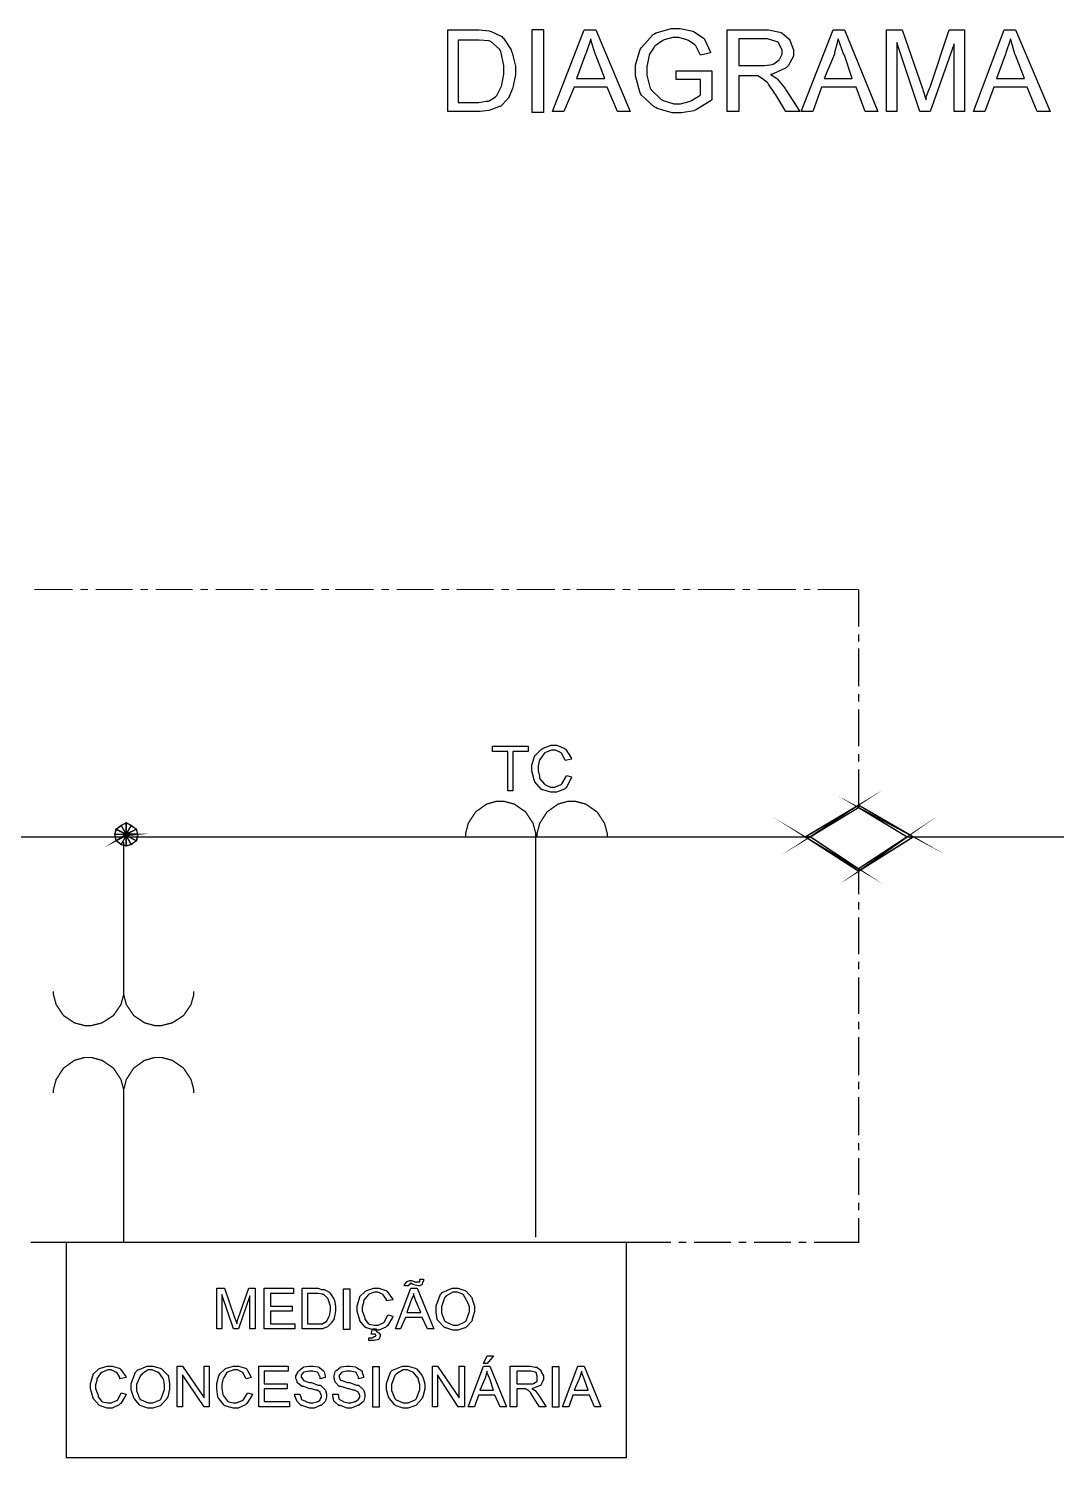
# Model space of a CAD drawing. Header units: metres. Extents: x -593 to 248, y 430 to 1024.
# Drawn here: x -512.69 to -478.53, y 478.77 to 526.31 of the extents above; entities that cross this region are included whole.
import ezdxf

# ---------------------------------------------------------------- set-up
doc = ezdxf.new("R2010")
doc.units = ezdxf.units.M
doc.header["$MEASUREMENT"] = 0
for name, color, linetype in [('C00-00-00-BLACK', 7, 'Continuous'), ('C00-7E-FF', 150, 'Continuous'), ('CFF-7E-00', 30, 'Continuous')]:
    doc.layers.add(name, color=color, linetype=linetype)

msp = doc.modelspace()

# ---------------------------------------------------------------- linework, layer by layer
at = {"layer": 'C00-00-00-BLACK'}
for points in [[(-498.764, 523.551), (-498.764, 526.263), (-497.829, 526.263), (-497.714, 526.263), (-497.386, 526.232), (-497.363, 526.221), (-497.322, 526.211), (-496.969, 526.041), (-496.938, 526.01), (-496.906, 525.989), (-496.653, 525.598), (-496.641, 525.544), (-496.621, 525.503), (-496.515, 525.056), (-496.515, 524.906), (-496.515, 524.77), (-496.589, 524.399), (-496.599, 524.356), (-496.61, 524.315), (-496.748, 523.997), (-496.768, 523.974), (-496.79, 523.943), (-497.001, 523.732), (-497.022, 523.721), (-497.044, 523.711), (-497.332, 523.605), (-497.363, 523.594), (-497.395, 523.585), (-497.689, 523.551), (-497.787, 523.551), (-498.764, 523.551)], [(-495.962, 526.272), (-495.581, 526.272), (-495.581, 523.52), (-495.962, 523.52), (-495.962, 526.272)], [(-495.284, 523.551), (-494.226, 526.263), (-493.843, 526.263), (-492.696, 523.551), (-493.122, 523.551), (-493.461, 524.356), (-494.565, 524.356), (-494.904, 523.551), (-495.284, 523.551)], [(-491.169, 524.61), (-491.169, 524.906), (-489.984, 524.906), (-489.984, 523.933), (-490.038, 523.892), (-490.494, 523.616), (-490.535, 523.594), (-490.589, 523.573), (-490.994, 523.509), (-491.128, 523.509), (-491.308, 523.509), (-491.798, 523.646), (-491.85, 523.678), (-491.904, 523.7), (-492.327, 524.092), (-492.359, 524.144), (-492.38, 524.198), (-492.527, 524.73), (-492.527, 524.906), (-492.527, 525.086), (-492.38, 525.576), (-492.359, 525.628), (-492.327, 525.682), (-491.936, 526.105), (-491.893, 526.137), (-491.84, 526.168), (-491.337, 526.306), (-491.169, 526.306), (-491.033, 526.306), (-490.662, 526.232), (-490.619, 526.221), (-490.578, 526.2), (-490.261, 525.989), (-490.239, 525.967), (-490.218, 525.935), (-490.038, 525.544), (-490.027, 525.501), (-490.366, 525.417), (-490.377, 525.449), (-490.515, 525.734), (-490.535, 525.755), (-490.546, 525.766), (-490.757, 525.915), (-490.789, 525.924), (-490.811, 525.935), (-491.08, 526.01), (-491.169, 526.01), (-491.277, 526.01), (-491.565, 525.935), (-491.597, 525.924), (-491.618, 525.915), (-491.872, 525.735), (-491.893, 525.714), (-491.904, 525.693), (-492.051, 525.481), (-492.061, 525.459), (-492.072, 525.417), (-492.146, 525.034), (-492.146, 524.906), (-492.146, 524.759), (-492.041, 524.356), (-492.02, 524.313), (-491.999, 524.272), (-491.681, 523.955), (-491.638, 523.933), (-491.606, 523.912), (-491.248, 523.805), (-491.128, 523.805), (-491.023, 523.805), (-490.737, 523.881), (-490.705, 523.89), (-490.664, 523.912), (-490.388, 524.081), (-490.366, 524.101), (-490.366, 524.61), (-491.169, 524.61)], [(-489.474, 523.551), (-489.474, 526.263), (-488.244, 526.263), (-488.107, 526.263), (-487.726, 526.19), (-487.694, 526.179), (-487.662, 526.17), (-487.42, 525.956), (-487.397, 525.924), (-487.377, 525.893), (-487.269, 525.599), (-487.269, 525.501), (-487.269, 525.384), (-487.45, 525.064), (-487.482, 525.033), (-487.513, 525.001), (-487.968, 524.79), (-488.031, 524.779), (-488.011, 524.77), (-487.832, 524.663), (-487.821, 524.652), (-487.8, 524.621), (-487.546, 524.313), (-487.524, 524.271), (-487.059, 523.551), (-487.524, 523.551), (-487.862, 524.101), (-487.895, 524.144), (-488.107, 524.462), (-488.117, 524.483), (-488.139, 524.505), (-488.307, 524.643), (-488.328, 524.652), (-488.339, 524.663), (-488.46, 524.736), (-488.5, 524.736), (-488.5, 524.736), (-488.628, 524.736), (-488.67, 524.736), (-489.093, 524.736), (-489.093, 523.551), (-489.474, 523.551)], [(-487.016, 523.551), (-485.955, 526.263), (-485.574, 526.263), (-484.471, 523.551), (-484.894, 523.551), (-485.19, 524.356), (-486.337, 524.356), (-486.633, 523.551), (-487.016, 523.551)], [(-484.175, 523.551), (-484.175, 526.263), (-483.663, 526.263), (-482.987, 524.313), (-482.977, 524.272), (-482.871, 523.955), (-482.86, 523.933), (-482.86, 524.039), (-482.755, 524.315), (-482.733, 524.356), (-482.095, 526.263), (-481.587, 526.263), (-481.587, 523.551), (-481.926, 523.551), (-481.926, 525.798), (-482.733, 523.551), (-483.071, 523.551), (-483.833, 525.84), (-483.833, 523.551), (-484.175, 523.551)], [(-481.29, 523.551), (-480.272, 526.263), (-479.89, 526.263), (-478.745, 523.551), (-479.168, 523.551), (-479.507, 524.356), (-480.611, 524.356), (-480.907, 523.551), (-481.29, 523.551)], [(-498.422, 523.848), (-497.829, 523.848), (-497.725, 523.848), (-497.486, 523.89), (-497.406, 523.89), (-497.386, 523.901), (-497.175, 524.039), (-497.153, 524.06), (-497.131, 524.082), (-496.992, 524.366), (-496.98, 524.397), (-496.96, 524.431), (-496.895, 524.788), (-496.895, 524.906), (-496.895, 525.077), (-497.001, 525.545), (-497.022, 525.587), (-497.044, 525.618), (-497.332, 525.873), (-497.363, 525.883), (-497.395, 525.894), (-497.722, 525.924), (-497.829, 525.924), (-498.422, 525.924), (-498.422, 523.848)], [(-494.479, 524.652), (-493.546, 524.652), (-493.843, 525.417), (-493.865, 525.471), (-494.003, 525.935), (-494.012, 525.967), (-494.023, 525.926), (-494.16, 525.501), (-494.18, 525.459), (-494.479, 524.652)], [(-489.093, 525.075), (-488.328, 525.075), (-488.233, 525.075), (-487.969, 525.109), (-487.947, 525.118), (-487.927, 525.129), (-487.746, 525.268), (-487.735, 525.289), (-487.726, 525.3), (-487.651, 525.452), (-487.651, 525.501), (-487.651, 525.587), (-487.757, 525.82), (-487.778, 525.84), (-487.81, 525.862), (-488.136, 525.967), (-488.244, 525.967), (-489.093, 525.967), (-489.093, 525.075)], [(-486.251, 524.652), (-485.317, 524.652), (-485.574, 525.417), (-485.606, 525.471), (-485.776, 525.935), (-485.785, 525.967), (-485.796, 525.926), (-485.903, 525.501), (-485.912, 525.459), (-486.251, 524.652)], [(-480.526, 524.652), (-479.592, 524.652), (-479.89, 525.417), (-479.912, 525.471), (-480.05, 525.935), (-480.06, 525.967), (-480.071, 525.926), (-480.208, 525.501), (-480.229, 525.459), (-480.526, 524.652)], [(-509.45, 499.517), (-509.788, 499.686), (-509.831, 499.517), (-509.45, 499.517)], [(-509.62, 499.813), (-509.45, 499.517), (-509.788, 499.686), (-509.62, 499.813)], [(-509.45, 499.897), (-509.62, 499.813), (-509.45, 499.517), (-509.45, 499.897)], [(-509.45, 499.517), (-509.281, 499.813), (-509.45, 499.897), (-509.45, 499.517)], [(-509.111, 499.686), (-509.45, 499.517), (-509.281, 499.813), (-509.111, 499.686)], [(-509.069, 499.517), (-509.111, 499.686), (-509.45, 499.517), (-509.069, 499.517)], [(-509.831, 499.517), (-509.45, 499.517), (-509.788, 499.305), (-509.831, 499.517)], [(-509.45, 499.517), (-509.788, 499.305), (-509.45, 499.474), (-509.45, 499.517)], [(-509.788, 499.305), (-509.45, 499.474), (-509.62, 499.178), (-509.788, 499.305)], [(-509.45, 499.474), (-509.62, 499.178), (-509.45, 499.135), (-509.45, 499.474)], [(-509.111, 499.305), (-509.45, 499.474), (-509.069, 499.517), (-509.111, 499.305)], [(-509.45, 499.474), (-509.069, 499.517), (-509.45, 499.517), (-509.45, 499.474)], [(-509.45, 499.135), (-509.281, 499.178), (-509.45, 499.474), (-509.45, 499.135)], [(-509.281, 499.178), (-509.45, 499.474), (-509.111, 499.305), (-509.281, 499.178)]]:
    msp.add_lwpolyline(points, close=True, dxfattribs=at)
at = {"layer": 'C00-00-00-BLACK', "const_width": 0.0423}
for points in [[(-509.45, 499.517), (-509.788, 499.686), (-509.831, 499.517), (-509.45, 499.517)], [(-509.62, 499.813), (-509.45, 499.517), (-509.788, 499.686), (-509.62, 499.813)], [(-509.45, 499.897), (-509.62, 499.813), (-509.45, 499.517), (-509.45, 499.897)], [(-509.069, 499.517), (-509.111, 499.686), (-509.45, 499.517), (-509.069, 499.517)], [(-509.111, 499.686), (-509.45, 499.517), (-509.281, 499.813), (-509.111, 499.686)], [(-509.45, 499.517), (-509.281, 499.813), (-509.45, 499.897), (-509.45, 499.517)], [(-509.45, 499.517), (-509.788, 499.305), (-509.45, 499.474), (-509.45, 499.517)], [(-509.831, 499.517), (-509.45, 499.517), (-509.788, 499.305), (-509.831, 499.517)], [(-509.788, 499.305), (-509.45, 499.474), (-509.62, 499.178), (-509.788, 499.305)], [(-509.45, 499.474), (-509.62, 499.178), (-509.45, 499.135), (-509.45, 499.474)], [(-509.111, 499.305), (-509.45, 499.474), (-509.069, 499.517), (-509.111, 499.305)], [(-509.281, 499.178), (-509.45, 499.474), (-509.111, 499.305), (-509.281, 499.178)], [(-509.45, 499.135), (-509.281, 499.178), (-509.45, 499.474), (-509.45, 499.135)], [(-509.45, 499.474), (-509.069, 499.517), (-509.45, 499.517), (-509.45, 499.474)]]:
    msp.add_lwpolyline(points, close=True, dxfattribs=at)
at = {"layer": 'C00-7E-FF', "const_width": 0.0423}
for points in [[(-512.503, 507.656), (-511.231, 507.656)], [(-510.977, 507.656), (-510.722, 507.656)], [(-510.469, 507.656), (-509.238, 507.656)], [(-508.985, 507.656), (-508.73, 507.656)], [(-508.473, 507.656), (-507.245, 507.656)], [(-506.989, 507.656), (-506.736, 507.656)], [(-506.481, 507.656), (-505.209, 507.656)], [(-504.997, 507.656), (-504.743, 507.656)], [(-504.49, 507.656), (-503.216, 507.656)], [(-502.962, 507.656), (-502.706, 507.656)], [(-502.494, 507.656), (-501.222, 507.656)], [(-500.967, 507.656), (-500.713, 507.656)], [(-500.46, 507.656), (-499.229, 507.656)], [(-498.975, 507.656), (-498.721, 507.656)], [(-498.464, 507.656), (-497.237, 507.656)], [(-496.98, 507.656), (-496.726, 507.656)], [(-496.472, 507.656), (-495.2, 507.656)], [(-494.945, 507.656), (-494.692, 507.656)], [(-494.479, 507.656), (-493.207, 507.656)], [(-492.954, 507.656), (-492.696, 507.656)], [(-492.443, 507.656), (-491.212, 507.656)], [(-490.958, 507.656), (-490.705, 507.656)], [(-490.45, 507.656), (-489.219, 507.656)], [(-488.966, 507.656), (-488.712, 507.656)], [(-488.457, 507.656), (-487.185, 507.656)], [(-486.929, 507.656), (-486.717, 507.656)], [(-486.463, 507.656), (-485.106, 507.656)], [(-485.106, 506.425), (-485.106, 507.656)], [(-485.106, 505.917), (-485.106, 506.171)], [(-485.106, 504.433), (-485.106, 505.706)], [(-485.106, 503.924), (-485.106, 504.179)], [(-485.106, 502.44), (-485.106, 503.67)], [(-485.106, 501.933), (-485.106, 502.186)], [(-485.106, 500.449), (-485.106, 501.678)], [(-495.837, 499.432), (-495.837, 499.546), (-495.928, 499.885), (-496.176, 500.262), (-496.552, 500.522), (-496.905, 500.617), (-497.022, 500.617), (-497.135, 500.617), (-497.471, 500.522), (-497.835, 500.262), (-498.08, 499.885), (-498.168, 499.546), (-498.168, 499.432)], [(-493.461, 499.432), (-493.461, 499.546), (-493.552, 499.885), (-493.801, 500.262), (-494.178, 500.522), (-494.532, 500.617), (-494.649, 500.617), (-494.762, 500.617), (-495.097, 500.522), (-495.461, 500.262), (-495.706, 499.885), (-495.795, 499.546), (-495.795, 499.432)], [(-516.914, 499.432), (-486.802, 499.432)], [(-516.914, 499.432), (-486.802, 499.432)], [(-509.534, 499.262), (-509.534, 494.301)], [(-495.837, 486.121), (-495.837, 499.432)], [(-483.41, 499.432), (-463.942, 499.432)], [(-485.106, 497.524), (-485.106, 498.329)], [(-485.106, 497.016), (-485.106, 497.271)], [(-485.106, 495.531), (-485.106, 496.759)], [(-485.106, 495.024), (-485.106, 495.278)], [(-485.106, 493.539), (-485.106, 494.767)], [(-511.869, 494.301), (-511.869, 494.191), (-511.779, 493.856), (-511.534, 493.492), (-511.17, 493.248), (-510.835, 493.159), (-510.722, 493.159), (-510.605, 493.159), (-510.253, 493.248), (-509.875, 493.492), (-509.625, 493.856), (-509.534, 494.191), (-509.534, 494.301)], [(-509.534, 494.301), (-509.534, 494.191), (-509.446, 493.856), (-509.202, 493.492), (-508.839, 493.248), (-508.502, 493.159), (-508.389, 493.159), (-508.272, 493.159), (-507.919, 493.248), (-507.543, 493.492), (-507.295, 493.856), (-507.204, 494.191), (-507.204, 494.301)], [(-485.106, 493.032), (-485.106, 493.285)], [(-485.106, 491.505), (-485.106, 492.778)], [(-509.534, 490.912), (-509.534, 491.027), (-509.625, 491.365), (-509.875, 491.743), (-510.253, 492.002), (-510.605, 492.097), (-510.722, 492.097), (-510.835, 492.097), (-511.17, 492.002), (-511.534, 491.743), (-511.779, 491.365), (-511.869, 491.027), (-511.869, 490.912)], [(-507.204, 490.912), (-507.204, 491.027), (-507.295, 491.365), (-507.543, 491.743), (-507.919, 492.002), (-508.272, 492.097), (-508.389, 492.097), (-508.502, 492.097), (-508.839, 492.002), (-509.202, 491.743), (-509.446, 491.365), (-509.534, 491.027), (-509.534, 490.912)], [(-485.106, 491.039), (-485.106, 491.292)], [(-509.534, 485.951), (-509.534, 490.912)], [(-485.106, 489.512), (-485.106, 490.786)], [(-485.106, 489.005), (-485.106, 489.259)], [(-485.106, 487.52), (-485.106, 488.75)], [(-485.106, 487.013), (-485.106, 487.266)], [(-486.59, 485.951), (-485.106, 485.951), (-485.106, 486.759)], [(-512.631, 485.951), (-511.442, 485.951)], [(-492.826, 485.951), (-491.342, 485.951)], [(-491.085, 485.951), (-490.832, 485.951)], [(-490.577, 485.951), (-489.348, 485.951)], [(-489.093, 485.951), (-488.839, 485.951)], [(-488.586, 485.951), (-487.355, 485.951)], [(-487.1, 485.951), (-486.844, 485.951)]]:
    msp.add_lwpolyline(points, dxfattribs=at)
for points in [[(-485.106, 500.49), (-486.717, 499.432), (-486.886, 499.432), (-485.106, 500.49)], [(-483.495, 499.432), (-483.283, 499.432), (-485.106, 500.406), (-483.495, 499.432)], [(-485.106, 500.406), (-485.106, 500.49), (-486.717, 499.432), (-485.106, 500.406)], [(-483.283, 499.432), (-485.106, 500.406), (-485.106, 500.49), (-483.283, 499.432)], [(-485.106, 498.37), (-485.106, 498.287), (-483.495, 499.432), (-485.106, 498.37)], [(-486.886, 499.432), (-485.106, 498.37), (-485.106, 498.287), (-486.886, 499.432)], [(-486.717, 499.432), (-486.886, 499.432), (-485.106, 498.37), (-486.717, 499.432)], [(-485.106, 498.287), (-483.495, 499.432), (-483.283, 499.432), (-485.106, 498.287)], [(-492.826, 478.788), (-492.826, 485.951), (-511.442, 485.951), (-511.442, 478.788), (-492.826, 478.788)]]:
    msp.add_lwpolyline(points, close=True, dxfattribs=at)
at = {"layer": 'C00-7E-FF'}
for points in [[(-485.106, 500.49), (-486.717, 499.432), (-486.886, 499.432), (-485.106, 500.49)], [(-485.106, 500.406), (-485.106, 500.49), (-486.717, 499.432), (-485.106, 500.406)], [(-483.283, 499.432), (-485.106, 500.406), (-485.106, 500.49), (-483.283, 499.432)], [(-483.495, 499.432), (-483.283, 499.432), (-485.106, 500.406), (-483.495, 499.432)], [(-486.717, 499.432), (-486.886, 499.432), (-485.106, 498.37), (-486.717, 499.432)], [(-486.886, 499.432), (-485.106, 498.37), (-485.106, 498.287), (-486.886, 499.432)], [(-485.106, 498.37), (-485.106, 498.287), (-483.495, 499.432), (-485.106, 498.37)], [(-485.106, 498.287), (-483.495, 499.432), (-483.283, 499.432), (-485.106, 498.287)]]:
    msp.add_lwpolyline(points, close=True, dxfattribs=at)
at = {"layer": 'CFF-7E-00'}
for points in [[(-496.768, 500.958), (-496.768, 502.27), (-497.279, 502.27), (-497.279, 502.443), (-496.092, 502.443), (-496.092, 502.27), (-496.599, 502.27), (-496.599, 500.958), (-496.768, 500.958)], [(-494.819, 501.467), (-494.649, 501.424), (-494.66, 501.383), (-494.829, 501.066), (-494.861, 501.044), (-494.883, 501.023), (-495.152, 500.916), (-495.241, 500.916), (-495.338, 500.916), (-495.602, 500.992), (-495.623, 501.001), (-495.656, 501.023), (-495.87, 501.266), (-495.879, 501.297), (-495.891, 501.329), (-495.964, 501.623), (-495.964, 501.72), (-495.964, 501.817), (-495.891, 502.07), (-495.879, 502.102), (-495.859, 502.134), (-495.645, 502.346), (-495.623, 502.356), (-495.591, 502.378), (-495.33, 502.482), (-495.241, 502.482), (-495.146, 502.482), (-494.893, 502.378), (-494.861, 502.356), (-494.84, 502.335), (-494.66, 502.059), (-494.649, 502.017), (-494.861, 501.974), (-494.872, 502.007), (-494.978, 502.219), (-494.988, 502.229), (-495.01, 502.24), (-495.184, 502.313), (-495.241, 502.313), (-495.316, 502.313), (-495.517, 502.24), (-495.538, 502.229), (-495.56, 502.208), (-495.7, 502.007), (-495.71, 501.974), (-495.721, 501.953), (-495.753, 501.78), (-495.753, 501.72), (-495.753, 501.637), (-495.71, 501.446), (-495.71, 501.381), (-495.7, 501.361), (-495.549, 501.182), (-495.538, 501.17), (-495.517, 501.161), (-495.343, 501.085), (-495.284, 501.085), (-495.211, 501.085), (-495.01, 501.161), (-494.988, 501.17), (-494.967, 501.193), (-494.829, 501.435), (-494.819, 501.467)], [(-506.439, 483.07), (-506.439, 484.425), (-506.184, 484.425), (-505.847, 483.452), (-505.837, 483.431), (-505.772, 483.251), (-505.761, 483.239), (-505.761, 483.293), (-505.731, 483.431), (-505.72, 483.452), (-505.378, 484.425), (-505.166, 484.425), (-505.166, 483.07), (-505.336, 483.07), (-505.336, 484.171), (-505.72, 483.07), (-505.888, 483.07), (-506.27, 484.212), (-506.27, 483.07), (-506.439, 483.07)], [(-504.87, 483.07), (-504.87, 484.425), (-503.894, 484.425), (-503.894, 484.255), (-504.659, 484.255), (-504.659, 483.832), (-503.935, 483.832), (-503.935, 483.663), (-504.659, 483.663), (-504.659, 483.239), (-503.851, 483.239), (-503.851, 483.07), (-504.87, 483.07)], [(-503.598, 483.07), (-503.598, 484.425), (-503.132, 484.425), (-503.08, 484.425), (-502.96, 484.382), (-502.92, 484.382), (-502.867, 484.382), (-502.717, 484.309), (-502.706, 484.298), (-502.685, 484.277), (-502.548, 484.076), (-502.537, 484.044), (-502.527, 484.023), (-502.494, 483.817), (-502.494, 483.748), (-502.494, 483.675), (-502.527, 483.473), (-502.537, 483.452), (-502.537, 483.41), (-502.611, 483.293), (-502.621, 483.282), (-502.632, 483.272), (-502.738, 483.165), (-502.748, 483.154), (-502.758, 483.144), (-502.899, 483.081), (-502.92, 483.07), (-502.974, 483.07), (-503.094, 483.07), (-503.132, 483.07), (-503.598, 483.07)], [(-500.756, 483.536), (-500.587, 483.493), (-500.598, 483.452), (-500.766, 483.176), (-500.798, 483.154), (-500.82, 483.133), (-501.058, 483.027), (-501.137, 483.027), (-501.222, 483.027), (-501.456, 483.103), (-501.478, 483.113), (-501.51, 483.134), (-501.68, 483.345), (-501.689, 483.366), (-501.7, 483.398), (-501.775, 483.661), (-501.775, 483.748), (-501.775, 483.843), (-501.7, 484.097), (-501.689, 484.128), (-501.68, 484.15), (-501.5, 484.331), (-501.478, 484.34), (-501.447, 484.352), (-501.215, 484.425), (-501.137, 484.425), (-501.052, 484.425), (-500.82, 484.352), (-500.798, 484.34), (-500.777, 484.32), (-500.598, 484.076), (-500.587, 484.044), (-500.798, 484.001), (-500.798, 484.055), (-500.904, 484.203), (-500.924, 484.212), (-500.935, 484.223), (-501.087, 484.298), (-501.137, 484.298), (-501.2, 484.298), (-501.381, 484.223), (-501.39, 484.212), (-501.412, 484.203), (-501.553, 484.023), (-501.563, 484.001), (-501.563, 483.938), (-501.605, 483.796), (-501.605, 483.748), (-501.605, 483.675), (-501.531, 483.473), (-501.52, 483.452), (-501.52, 483.399), (-501.403, 483.251), (-501.39, 483.239), (-501.37, 483.23), (-501.196, 483.197), (-501.137, 483.197), (-501.073, 483.197), (-500.905, 483.272), (-500.883, 483.282), (-500.874, 483.293), (-500.767, 483.504), (-500.756, 483.536)], [(-500.501, 483.07), (-499.994, 484.425), (-499.779, 484.425), (-499.229, 483.07), (-499.44, 483.07), (-499.61, 483.452), (-500.164, 483.452), (-500.332, 483.07), (-500.501, 483.07)], [(-500.205, 484.51), (-500.205, 484.542), (-500.132, 484.627), (-500.121, 484.637), (-500.121, 484.648), (-500.026, 484.681), (-499.994, 484.681), (-499.963, 484.681), (-499.876, 484.648), (-499.865, 484.637), (-499.833, 484.637), (-499.761, 484.637), (-499.737, 484.637), (-499.737, 484.637), (-499.706, 484.637), (-499.695, 484.637), (-499.695, 484.637), (-499.695, 484.703), (-499.695, 484.723), (-499.568, 484.723), (-499.568, 484.681), (-499.61, 484.584), (-499.61, 484.551), (-499.621, 484.542), (-499.708, 484.51), (-499.737, 484.51), (-499.737, 484.51), (-499.885, 484.542), (-499.906, 484.551), (-499.928, 484.551), (-499.994, 484.594), (-499.994, 484.594), (-500.005, 484.594), (-500.036, 484.551), (-500.036, 484.551), (-500.047, 484.551), (-500.078, 484.51), (-500.078, 484.51), (-500.205, 484.51)], [(-499.144, 483.705), (-499.144, 483.843), (-499.008, 484.223), (-498.975, 484.255), (-498.943, 484.287), (-498.616, 484.425), (-498.508, 484.425), (-498.423, 484.425), (-498.2, 484.352), (-498.168, 484.34), (-498.148, 484.331), (-497.967, 484.117), (-497.956, 484.086), (-497.947, 484.065), (-497.872, 483.828), (-497.872, 483.748), (-497.872, 483.653), (-497.947, 483.398), (-497.956, 483.366), (-497.967, 483.334), (-498.148, 483.134), (-498.168, 483.113), (-498.2, 483.103), (-498.432, 483.027), (-498.508, 483.027), (-498.593, 483.027), (-498.827, 483.103), (-498.848, 483.113), (-498.879, 483.134), (-499.082, 483.345), (-499.103, 483.366), (-499.114, 483.398), (-499.144, 483.629), (-499.144, 483.705)], [(-503.428, 483.239), (-503.132, 483.239), (-503.08, 483.239), (-502.96, 483.239), (-502.92, 483.239), (-502.91, 483.251), (-502.801, 483.314), (-502.79, 483.324), (-502.781, 483.334), (-502.717, 483.472), (-502.706, 483.493), (-502.697, 483.504), (-502.664, 483.687), (-502.664, 483.748), (-502.664, 483.833), (-502.738, 484.065), (-502.748, 484.086), (-502.758, 484.097), (-502.88, 484.212), (-502.92, 484.212), (-502.931, 484.223), (-503.082, 484.255), (-503.132, 484.255), (-503.428, 484.255), (-503.428, 483.239)], [(-502.227, 484.404), (-502.016, 484.404), (-502.016, 483.049), (-502.227, 483.049), (-502.227, 484.404)], [(-500.121, 483.62), (-499.653, 483.62), (-499.822, 484.001), (-499.833, 484.023), (-499.896, 484.245), (-499.906, 484.255), (-499.906, 484.192), (-499.983, 484.023), (-499.994, 484.001), (-500.121, 483.62)], [(-498.975, 483.705), (-498.975, 483.61), (-498.87, 483.345), (-498.848, 483.324), (-498.827, 483.303), (-498.587, 483.197), (-498.508, 483.197), (-498.423, 483.197), (-498.19, 483.303), (-498.168, 483.324), (-498.148, 483.345), (-498.041, 483.647), (-498.041, 483.748), (-498.041, 483.811), (-498.116, 483.992), (-498.126, 484.001), (-498.137, 484.023), (-498.243, 484.203), (-498.252, 484.212), (-498.274, 484.223), (-498.449, 484.298), (-498.508, 484.298), (-498.593, 484.298), (-498.827, 484.16), (-498.848, 484.128), (-498.87, 484.107), (-498.975, 483.806), (-498.975, 483.705)], [(-501.306, 482.9), (-501.263, 483.07), (-501.137, 483.07), (-501.137, 482.986), (-501.116, 482.986), (-501.052, 482.943), (-501.052, 482.943), (-501.043, 482.933), (-501.01, 482.877), (-501.01, 482.858), (-501.01, 482.826), (-501.043, 482.742), (-501.052, 482.731), (-501.064, 482.721), (-501.214, 482.69), (-501.263, 482.69), (-501.295, 482.69), (-501.367, 482.69), (-501.39, 482.69), (-501.39, 482.774), (-501.37, 482.774), (-501.306, 482.774), (-501.306, 482.774), (-501.274, 482.774), (-501.204, 482.816), (-501.179, 482.816), (-501.179, 482.816), (-501.137, 482.858), (-501.137, 482.858), (-501.137, 482.858), (-501.17, 482.9), (-501.179, 482.9), (-501.179, 482.9), (-501.213, 482.9), (-501.222, 482.9), (-501.222, 482.9), (-501.286, 482.9), (-501.306, 482.9)], [(-497.576, 481.925), (-497.449, 482.178), (-497.237, 482.178), (-497.449, 481.925), (-497.576, 481.925)], [(-509.62, 480.95), (-509.45, 480.908), (-509.461, 480.866), (-509.63, 480.59), (-509.661, 480.567), (-509.683, 480.547), (-509.922, 480.441), (-510, 480.441), (-510.086, 480.441), (-510.321, 480.515), (-510.342, 480.525), (-510.364, 480.547), (-510.543, 480.76), (-510.553, 480.781), (-510.564, 480.812), (-510.638, 481.076), (-510.638, 481.163), (-510.638, 481.258), (-510.564, 481.511), (-510.553, 481.543), (-510.543, 481.565), (-510.364, 481.746), (-510.342, 481.755), (-510.31, 481.766), (-510.079, 481.839), (-510, 481.839), (-509.916, 481.839), (-509.683, 481.766), (-509.661, 481.755), (-509.64, 481.735), (-509.461, 481.491), (-509.45, 481.459), (-509.661, 481.416), (-509.661, 481.47), (-509.767, 481.619), (-509.788, 481.628), (-509.799, 481.639), (-509.951, 481.712), (-510, 481.712), (-510.065, 481.712), (-510.236, 481.639), (-510.256, 481.628), (-510.279, 481.619), (-510.416, 481.438), (-510.426, 481.416), (-510.426, 481.353), (-510.469, 481.211), (-510.469, 481.163), (-510.469, 481.09), (-510.394, 480.888), (-510.383, 480.866), (-510.383, 480.814), (-510.267, 480.665), (-510.256, 480.654), (-510.236, 480.645), (-510.06, 480.611), (-510, 480.611), (-509.937, 480.611), (-509.769, 480.687), (-509.747, 480.697), (-509.737, 480.708), (-509.631, 480.919), (-509.62, 480.95)], [(-509.281, 481.12), (-509.281, 481.258), (-509.143, 481.638), (-509.111, 481.67), (-509.08, 481.703), (-508.754, 481.839), (-508.646, 481.839), (-508.56, 481.839), (-508.326, 481.766), (-508.304, 481.755), (-508.272, 481.746), (-508.072, 481.533), (-508.05, 481.5), (-508.041, 481.48), (-508.007, 481.243), (-508.007, 481.163), (-508.007, 481.068), (-508.072, 480.812), (-508.093, 480.781), (-508.104, 480.749), (-508.283, 480.547), (-508.304, 480.525), (-508.326, 480.515), (-508.566, 480.441), (-508.646, 480.441), (-508.731, 480.441), (-508.953, 480.515), (-508.985, 480.525), (-509.007, 480.547), (-509.186, 480.76), (-509.195, 480.781), (-509.207, 480.812), (-509.281, 481.044), (-509.281, 481.12)], [(-509.111, 481.12), (-509.111, 481.025), (-509.007, 480.762), (-508.985, 480.739), (-508.953, 480.719), (-508.723, 480.611), (-508.646, 480.611), (-508.56, 480.611), (-508.326, 480.719), (-508.304, 480.739), (-508.283, 480.762), (-508.177, 481.063), (-508.177, 481.163), (-508.177, 481.226), (-508.21, 481.407), (-508.22, 481.416), (-508.231, 481.438), (-508.369, 481.619), (-508.389, 481.628), (-508.411, 481.639), (-508.588, 481.712), (-508.646, 481.712), (-508.72, 481.712), (-508.921, 481.575), (-508.942, 481.543), (-508.974, 481.522), (-509.111, 481.221), (-509.111, 481.12)], [(-507.754, 480.482), (-507.754, 481.839), (-507.584, 481.839), (-506.862, 480.781), (-506.862, 481.839), (-506.693, 481.839), (-506.693, 480.482), (-506.862, 480.482), (-507.584, 481.543), (-507.584, 480.482), (-507.754, 480.482)], [(-505.421, 480.95), (-505.252, 480.908), (-505.263, 480.866), (-505.442, 480.59), (-505.462, 480.567), (-505.484, 480.547), (-505.724, 480.441), (-505.804, 480.441), (-505.899, 480.441), (-506.164, 480.515), (-506.184, 480.525), (-506.207, 480.547), (-506.376, 480.76), (-506.397, 480.781), (-506.408, 480.812), (-506.439, 481.076), (-506.439, 481.163), (-506.439, 481.258), (-506.376, 481.511), (-506.354, 481.543), (-506.344, 481.565), (-506.165, 481.746), (-506.143, 481.755), (-506.122, 481.766), (-505.884, 481.839), (-505.804, 481.839), (-505.719, 481.839), (-505.484, 481.766), (-505.462, 481.755), (-505.442, 481.735), (-505.304, 481.491), (-505.293, 481.459), (-505.462, 481.416), (-505.473, 481.438), (-505.579, 481.619), (-505.589, 481.628), (-505.6, 481.639), (-505.753, 481.712), (-505.804, 481.712), (-505.878, 481.712), (-506.08, 481.639), (-506.1, 481.628), (-506.111, 481.619), (-506.217, 481.438), (-506.227, 481.416), (-506.238, 481.396), (-506.27, 481.222), (-506.27, 481.163), (-506.27, 481.09), (-506.238, 480.888), (-506.227, 480.866), (-506.217, 480.846), (-506.08, 480.665), (-506.058, 480.654), (-506.037, 480.645), (-505.895, 480.611), (-505.847, 480.611), (-505.784, 480.611), (-505.6, 480.687), (-505.589, 480.697), (-505.568, 480.708), (-505.432, 480.919), (-505.421, 480.95)], [(-505.039, 480.482), (-505.039, 481.839), (-504.064, 481.839), (-504.064, 481.67), (-504.87, 481.67), (-504.87, 481.247), (-504.105, 481.247), (-504.105, 481.077), (-504.87, 481.077), (-504.87, 480.654), (-504.021, 480.654), (-504.021, 480.482), (-505.039, 480.482)], [(-503.851, 480.908), (-503.682, 480.908), (-503.682, 480.908), (-503.639, 480.782), (-503.639, 480.739), (-503.629, 480.73), (-503.493, 480.665), (-503.471, 480.654), (-503.462, 480.645), (-503.342, 480.611), (-503.301, 480.611), (-503.249, 480.611), (-503.111, 480.645), (-503.089, 480.654), (-503.069, 480.654), (-503.005, 480.719), (-503.005, 480.739), (-502.996, 480.751), (-502.962, 480.806), (-502.962, 480.824), (-502.962, 480.856), (-502.996, 480.941), (-503.005, 480.95), (-503.005, 480.973), (-503.08, 481.026), (-503.089, 481.036), (-503.153, 481.036), (-503.296, 481.077), (-503.343, 481.077), (-503.376, 481.088), (-503.543, 481.163), (-503.598, 481.163), (-503.62, 481.174), (-503.758, 481.28), (-503.767, 481.289), (-503.767, 481.332), (-503.809, 481.427), (-503.809, 481.459), (-503.809, 481.513), (-503.736, 481.649), (-503.725, 481.67), (-503.715, 481.681), (-503.577, 481.788), (-503.555, 481.798), (-503.546, 481.809), (-503.364, 481.839), (-503.301, 481.839), (-503.238, 481.839), (-503.069, 481.809), (-503.047, 481.798), (-503.026, 481.788), (-502.888, 481.681), (-502.877, 481.67), (-502.866, 481.649), (-502.833, 481.507), (-502.833, 481.459), (-503.005, 481.416), (-503.005, 481.47), (-503.08, 481.619), (-503.089, 481.628), (-503.1, 481.639), (-503.252, 481.67), (-503.301, 481.67), (-503.365, 481.67), (-503.546, 481.639), (-503.555, 481.628), (-503.566, 481.619), (-503.639, 481.531), (-503.639, 481.5), (-503.639, 481.469), (-503.566, 481.385), (-503.555, 481.373), (-503.555, 481.353), (-503.365, 481.289), (-503.301, 481.289), (-503.27, 481.28), (-503.071, 481.204), (-503.005, 481.204), (-502.985, 481.194), (-502.844, 481.058), (-502.833, 481.036), (-502.823, 481.026), (-502.79, 480.906), (-502.79, 480.866), (-502.79, 480.814), (-502.823, 480.676), (-502.833, 480.654), (-502.844, 480.645), (-502.965, 480.525), (-503.005, 480.525), (-503.027, 480.515), (-503.201, 480.441), (-503.259, 480.441), (-503.344, 480.441), (-503.577, 480.515), (-503.598, 480.525), (-503.64, 480.525), (-503.758, 480.645), (-503.767, 480.654), (-503.778, 480.676), (-503.851, 480.85), (-503.851, 480.908)], [(-502.578, 480.908), (-502.41, 480.908), (-502.41, 480.908), (-502.378, 480.751), (-502.367, 480.739), (-502.358, 480.73), (-502.252, 480.665), (-502.241, 480.654), (-502.22, 480.645), (-502.077, 480.611), (-502.028, 480.611), (-501.987, 480.611), (-501.87, 480.645), (-501.859, 480.654), (-501.827, 480.654), (-501.743, 480.73), (-501.732, 480.739), (-501.722, 480.751), (-501.689, 480.806), (-501.689, 480.824), (-501.689, 480.856), (-501.722, 480.941), (-501.732, 480.95), (-501.732, 480.973), (-501.838, 481.026), (-501.859, 481.036), (-501.913, 481.036), (-502.032, 481.077), (-502.071, 481.077), (-502.103, 481.088), (-502.301, 481.163), (-502.367, 481.163), (-502.378, 481.174), (-502.484, 481.28), (-502.494, 481.289), (-502.505, 481.311), (-502.537, 481.423), (-502.537, 481.459), (-502.537, 481.513), (-502.505, 481.649), (-502.494, 481.67), (-502.484, 481.681), (-502.336, 481.788), (-502.325, 481.798), (-502.304, 481.809), (-502.13, 481.839), (-502.071, 481.839), (-502.007, 481.839), (-501.829, 481.809), (-501.817, 481.798), (-501.797, 481.788), (-501.616, 481.681), (-501.605, 481.67), (-501.605, 481.618), (-501.563, 481.499), (-501.563, 481.459), (-501.732, 481.416), (-501.732, 481.47), (-501.808, 481.619), (-501.817, 481.628), (-501.829, 481.639), (-502.01, 481.67), (-502.071, 481.67), (-502.125, 481.67), (-502.272, 481.639), (-502.282, 481.628), (-502.293, 481.619), (-502.367, 481.531), (-502.367, 481.5), (-502.367, 481.469), (-502.336, 481.385), (-502.325, 481.373), (-502.315, 481.364), (-502.1, 481.289), (-502.028, 481.289), (-501.996, 481.28), (-501.798, 481.204), (-501.732, 481.204), (-501.722, 481.194), (-501.574, 481.058), (-501.563, 481.036), (-501.553, 481.026), (-501.52, 480.906), (-501.52, 480.866), (-501.52, 480.814), (-501.553, 480.676), (-501.563, 480.654), (-501.574, 480.645), (-501.725, 480.525), (-501.775, 480.525), (-501.786, 480.515), (-501.968, 480.441), (-502.028, 480.441), (-502.103, 480.441), (-502.304, 480.515), (-502.325, 480.525), (-502.378, 480.525), (-502.516, 480.645), (-502.537, 480.654), (-502.548, 480.676), (-502.578, 480.85), (-502.578, 480.908)], [(-501.254, 481.821), (-501.042, 481.821), (-501.042, 480.467), (-501.254, 480.467), (-501.254, 481.821)], [(-500.798, 481.12), (-500.798, 481.258), (-500.661, 481.638), (-500.628, 481.67), (-500.596, 481.703), (-500.272, 481.839), (-500.164, 481.839), (-500.078, 481.839), (-499.844, 481.766), (-499.822, 481.755), (-499.802, 481.746), (-499.621, 481.533), (-499.61, 481.5), (-499.589, 481.48), (-499.526, 481.243), (-499.526, 481.163), (-499.526, 481.068), (-499.589, 480.812), (-499.61, 480.781), (-499.621, 480.749), (-499.802, 480.547), (-499.822, 480.525), (-499.854, 480.515), (-500.087, 480.441), (-500.164, 480.441), (-500.249, 480.441), (-500.481, 480.515), (-500.501, 480.525), (-500.523, 480.547), (-500.704, 480.76), (-500.713, 480.781), (-500.736, 480.812), (-500.798, 481.044), (-500.798, 481.12)], [(-500.628, 481.12), (-500.628, 481.025), (-500.523, 480.762), (-500.501, 480.739), (-500.481, 480.719), (-500.244, 480.611), (-500.164, 480.611), (-500.078, 480.611), (-499.844, 480.719), (-499.822, 480.739), (-499.802, 480.762), (-499.695, 481.063), (-499.695, 481.163), (-499.695, 481.226), (-499.737, 481.37), (-499.737, 481.416), (-499.748, 481.438), (-499.896, 481.619), (-499.906, 481.628), (-499.928, 481.639), (-500.106, 481.712), (-500.164, 481.712), (-500.249, 481.712), (-500.47, 481.575), (-500.501, 481.543), (-500.523, 481.522), (-500.628, 481.221), (-500.628, 481.12)], [(-499.271, 480.482), (-499.271, 481.839), (-499.103, 481.839), (-498.379, 480.781), (-498.379, 481.839), (-498.211, 481.839), (-498.211, 480.482), (-498.422, 480.482), (-499.103, 481.543), (-499.103, 480.482), (-499.271, 480.482)], [(-498.083, 480.482), (-497.576, 481.839), (-497.363, 481.839), (-496.811, 480.482), (-497.022, 480.482), (-497.194, 480.866), (-497.745, 480.866), (-497.872, 480.482), (-498.083, 480.482)], [(-497.702, 481.036), (-497.237, 481.036), (-497.363, 481.416), (-497.375, 481.438), (-497.449, 481.612), (-497.449, 481.67), (-497.46, 481.649), (-497.523, 481.438), (-497.533, 481.416), (-497.702, 481.036)], [(-496.684, 480.482), (-496.684, 481.839), (-496.092, 481.839), (-496.019, 481.839), (-495.852, 481.798), (-495.795, 481.798), (-495.786, 481.788), (-495.667, 481.7), (-495.667, 481.67), (-495.656, 481.649), (-495.581, 481.507), (-495.581, 481.459), (-495.581, 481.396), (-495.656, 481.226), (-495.667, 481.204), (-495.689, 481.194), (-495.932, 481.088), (-495.964, 481.077), (-495.943, 481.077), (-495.879, 481.036), (-495.879, 481.036), (-495.859, 481.026), (-495.721, 480.846), (-495.71, 480.824), (-495.496, 480.482), (-495.71, 480.482), (-495.879, 480.739), (-495.891, 480.762), (-495.996, 480.941), (-496.006, 480.95), (-496.017, 480.961), (-496.092, 481.036), (-496.092, 481.036), (-496.114, 481.036), (-496.176, 481.077), (-496.176, 481.077), (-496.207, 481.077), (-496.279, 481.077), (-496.303, 481.077), (-496.472, 481.077), (-496.472, 480.482), (-496.684, 480.482)], [(-496.472, 481.247), (-496.092, 481.247), (-496.05, 481.247), (-495.955, 481.247), (-495.922, 481.247), (-495.912, 481.258), (-495.806, 481.323), (-495.795, 481.332), (-495.795, 481.364), (-495.795, 481.435), (-495.795, 481.459), (-495.795, 481.502), (-495.827, 481.619), (-495.837, 481.628), (-495.848, 481.639), (-495.999, 481.67), (-496.049, 481.67), (-496.472, 481.67), (-496.472, 481.247)], [(-495.284, 481.821), (-495.072, 481.821), (-495.072, 480.467), (-495.284, 480.467), (-495.284, 481.821)], [(-494.945, 480.482), (-494.438, 481.839), (-494.226, 481.839), (-493.673, 480.482), (-493.884, 480.482), (-494.054, 480.866), (-494.608, 480.866), (-494.734, 480.482), (-494.945, 480.482)], [(-494.565, 481.036), (-494.096, 481.036), (-494.226, 481.416), (-494.237, 481.438), (-494.31, 481.612), (-494.31, 481.67), (-494.321, 481.649), (-494.386, 481.438), (-494.395, 481.416), (-494.565, 481.036)]]:
    msp.add_lwpolyline(points, close=True, dxfattribs=at)

doc.saveas('drawing.dxf')
